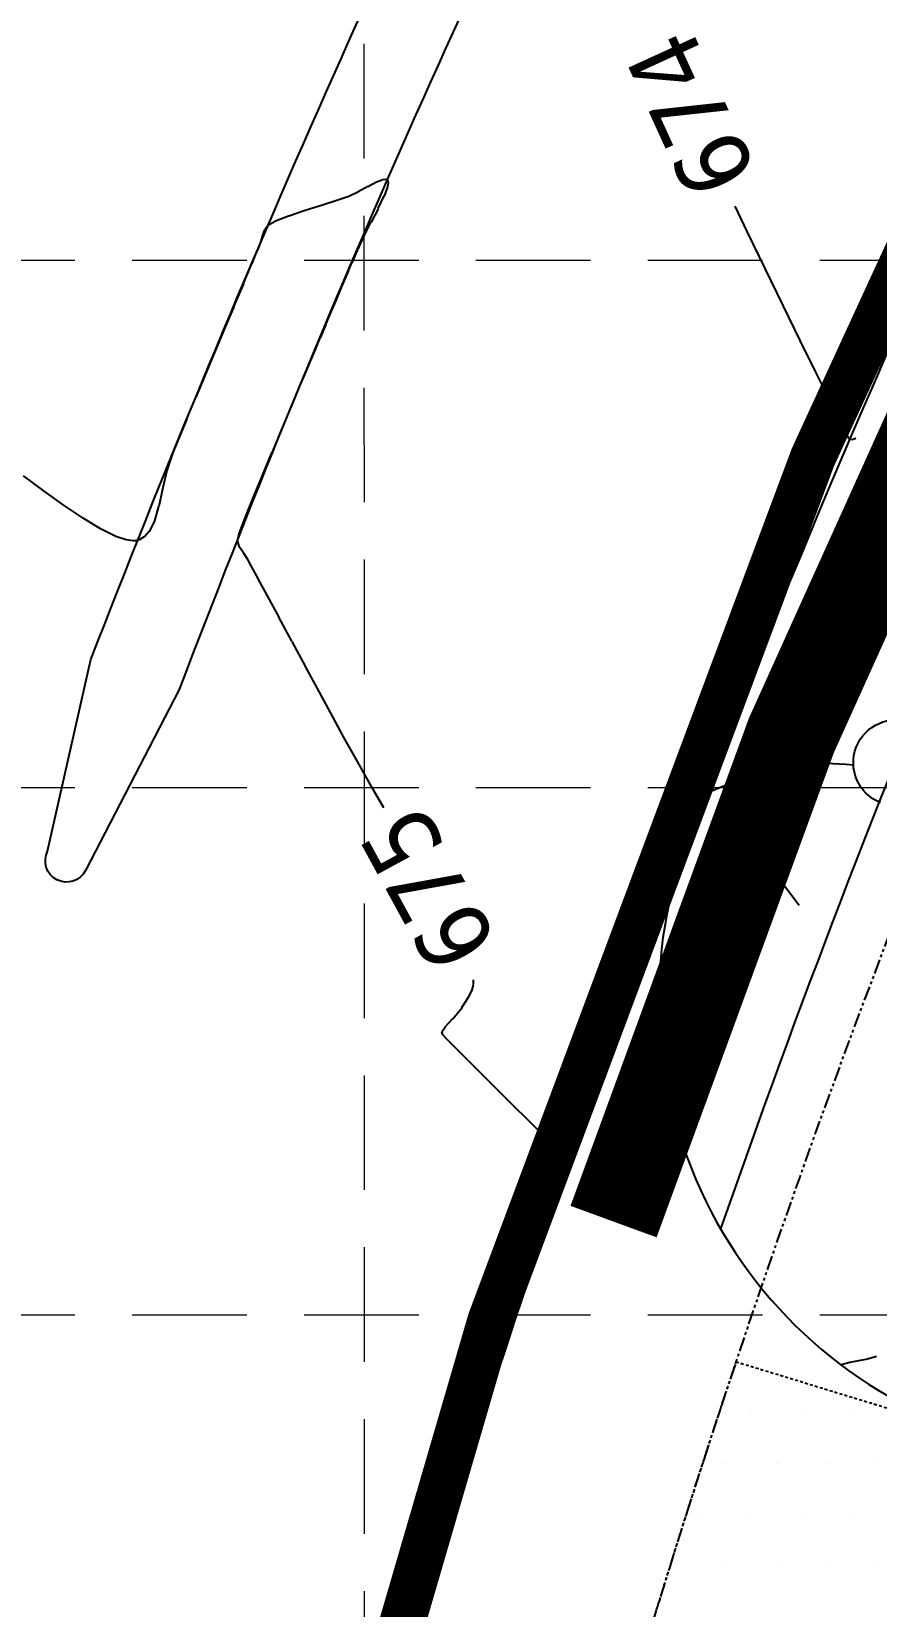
# Model space of a CAD drawing. Header units: inches. Extents: x 6967 to 7890, y 13663 to 15138.
# Drawn here: x 7092.2 to 7129.1, y 14203.8 to 14272.5 of the extents above; entities that cross this region are included whole.
import ezdxf
from ezdxf.enums import TextEntityAlignment as Align

# ---------------------------------------------------------------- set-up
doc = ezdxf.new("R2010")
doc.units = ezdxf.units.IN
doc.header["$MEASUREMENT"] = 0
for name, pattern in [('DASHED', [0.75, 0.5, -0.25]), ('HIDDEN', [0.375, 0.25, -0.125]), ('XGWI003AR$0$HIDDEN2', [0.1875, 0.125, -0.0625]), ('xGWI003pt$0$HIDDEN2', [0.1875, 0.125, -0.0625]), ('xGWI003pt$0$PHANTOM2', [1.25, 0.625, -0.125, 0.125, -0.125, 0.125, -0.125])]:
    doc.linetypes.add(name, pattern=pattern)
for name, color, linetype in [('C-SITE-LSCP-STBK-N', 2, 'HIDDEN'), ('EC', 35, 'Continuous'), ('GRID', 254, 'HIDDEN'), ('LIMITS OF DISTURBANCE', 1, 'HIDDEN'), ('PC', 35, 'Continuous'), ('SILT FENCE', 200, 'Continuous'), ('V-ROAD-BACK-P', 2, 'Continuous'), ('XGWI003AR$0$C-PKNG-CURB-FACE-N', 4, 'Continuous'), ('XGWI003AR$0$C-PKNG-FIRE-HTCH-N', 2, 'Continuous'), ('XGWI003AR$0$C-PKNG-FIRE-N', 2, 'XGWI003AR$0$HIDDEN2'), ('XGWI003AR$0$C-SITE-WALK-N', 2, 'Continuous'), ('xGWI003pt$0$C-ANNO-ROAD-E', 6, 'Continuous'), ('xGWI003pt$0$C-BNDY-E', 3, 'xGWI003pt$0$PHANTOM2'), ('xGWI003pt$0$C-ESMT-ELEC', 14, 'xGWI003pt$0$HIDDEN2')]:
    doc.layers.add(name, color=color, linetype=linetype)
doc.styles.add('L80', font='TAHOMA.TTF', dxfattribs={"height": 3.2})
doc.styles.get("Standard").update_dxf_attribs({"font": 'ARIAL.TTF'})

msp = doc.modelspace()

# ---------------------------------------------------------------- linework, layer by layer
at = {"layer": 'C-SITE-LSCP-STBK-N', "color": 253}
msp.add_arc((7558.063, 14069.084), 443.751, 153.27139, 170.57301, dxfattribs=at)
at = {"layer": 'EC', "color": 35, "extrusion": (-0.47189, 0.881658, 0), "elevation": 9223.795}
msp.add_lwpolyline([(-12998.091, 675), (-12997.668, 675)], dxfattribs=at)
at = {"layer": 'EC', "color": 35, "extrusion": (0.367929, -0.929854, 0), "elevation": -10650.229}
msp.add_lwpolyline([(11857.812, 675), (11857.546, 675)], dxfattribs=at)
at = {"layer": 'EC', "color": 35}
for points, elevation in [([(7107.644, 14266.01), (7107.499, 14265.992)], 675), ([(7106.467, 14265.468), (7106.049, 14265.275)], 675), ([(7107.598, 14265.289), (7107.735, 14265.651)], 675), ([(7104.898, 14264.895), (7104.145, 14264.654)], 675), ([(7102.538, 14264.027), (7102.373, 14263.816)], 675), ([(7102.204, 14263.327), (7102.106, 14263.045)], 675), ([(7106.362, 14262.778), (7106.549, 14263.207)], 675), ([(7124.211, 14262.122), (7123.429, 14263.738)], 674), ([(7106.2, 14262.408), (7106.362, 14262.778)], 675), ([(7101.445, 14261.466), (7101.29, 14261.098)], 675), ([(7105.486, 14260.739), (7105.68, 14261.198)], 675), ([(7105.68, 14261.198), (7105.854, 14261.608)], 675), ([(7101.021, 14260.458), (7100.666, 14259.615)], 675), ([(7105.275, 14260.234), (7105.486, 14260.739)], 675), ([(7125.739, 14258.99), (7124.991, 14260.518)], 674), ([(7105.046, 14259.688), (7105.275, 14260.234)], 675), ([(7100.666, 14259.615), (7100.254, 14258.636)], 675), ([(7104.588, 14258.6), (7104.801, 14259.104)], 675), ([(7126.423, 14257.599), (7125.739, 14258.99)], 674), ([(7100.254, 14258.636), (7099.815, 14257.591)], 675), ([(7104.368, 14258.081), (7104.588, 14258.6)], 675), ([(7099.815, 14257.591), (7099.377, 14256.547)], 675), ([(7104.139, 14257.539), (7104.368, 14258.081)], 675), ([(7103.897, 14256.968), (7104.139, 14257.539)], 675), ([(7098.97, 14255.571), (7098.622, 14254.733)], 675), ([(7103.073, 14254.989), (7103.371, 14255.702)], 675), ([(7098.104, 14253.311), (7097.917, 14252.506)], 675), ([(7097.917, 14252.506), (7097.749, 14251.742)], 675), ([(7095.214, 14250.774), (7094.452, 14251.233)], 675), ([(7095.883, 14250.441), (7095.214, 14250.774)], 675), ([(7101.279, 14250.603), (7101.519, 14251.254)], 675), ([(7096.62, 14250.244), (7096.336, 14250.286)], 675), ([(7101.194, 14250.266), (7101.279, 14250.603)], 675), ([(7101.445, 14249.724), (7101.277, 14249.974)], 675), ([(7101.634, 14249.438), (7101.445, 14249.724)], 675), ([(7101.784, 14249.16), (7101.634, 14249.438)], 675), ([(7103.001, 14246.91), (7102.496, 14247.844)], 675), ([(7104.165, 14244.754), (7103.567, 14245.862)], 675), ([(7123.851, 14236.772), (7123.151, 14237.686)], 675), ([(7111.479, 14230.884), (7111.49, 14230.992)], 675), ([(7111.271, 14230.33), (7111.424, 14230.665)], 675), ([(7110.145, 14228.699), (7110.098, 14228.831)], 675), ([(7110.25, 14228.587), (7110.145, 14228.699)], 675), ([(7112.095, 14226.736), (7111.248, 14227.582)], 675), ([(7113.058, 14225.778), (7112.095, 14226.736)], 675), ([(7114.856, 14224), (7114.017, 14224.826)], 675), ([(7115.838, 14223.329), (7115.777, 14223.253)], 675)]:
    msp.add_lwpolyline(points, dxfattribs=dict(at, elevation=elevation))
at = {"layer": 'EC', "color": 35, "extrusion": (-0.295033, -0.955487, 0), "elevation": -15727.978}
msp.add_lwpolyline([(2582.389, 675), (2582.312, 675)], dxfattribs=at)
at = {"layer": 'EC', "color": 35, "extrusion": (-0.619727, -0.784817, 0), "elevation": -15601.039}
msp.add_lwpolyline([(-3262.725, 675), (-3262.762, 675)], dxfattribs=at)
at = {"layer": 'EC', "color": 35, "extrusion": (0.979561, -0.201148, 0), "elevation": 4092.951}
msp.add_lwpolyline([(15403.78, 675), (15403.982, 675)], dxfattribs=at)
at = {"layer": 'EC', "color": 35, "extrusion": (0.846305, 0.532698, 0), "elevation": 13614.78}
msp.add_lwpolyline([(8287.039, 675), (8287.072, 675)], dxfattribs=at)
at = {"layer": 'EC', "color": 35, "extrusion": (0.993196, 0.116454, 0), "elevation": 8720.728}
msp.add_lwpolyline([(13341.057, 675), (13341.145, 675)], dxfattribs=at)
at = {"layer": 'EC', "color": 35, "extrusion": (0.32504, -0.9457, 0), "elevation": -11180.924}
msp.add_lwpolyline([(11356.977, 675), (11356.472, 675)], dxfattribs=at)
at = {"layer": 'EC', "color": 35, "extrusion": (0.483207, -0.875506, 0), "elevation": -9055.617}
msp.add_lwpolyline([(13115.395, 675), (13114.925, 675)], dxfattribs=at)
at = {"layer": 'EC', "color": 35, "extrusion": (0.903118, -0.429393, 0), "elevation": 293.575}
msp.add_lwpolyline([(15934.58, 675), (15935.189, 675)], dxfattribs=at)
at = {"layer": 'EC', "color": 35, "extrusion": (0.318373, -0.947965, 0), "elevation": -11260.629}
msp.add_lwpolyline([(11275.968, 675), (11275.208, 675)], dxfattribs=at)
at = {"layer": 'EC', "color": 35, "extrusion": (-0.305008, 0.95235, 0), "elevation": 11418.124}
msp.add_lwpolyline([(-11117.957, 675), (-11117.251, 675)], dxfattribs=at)
at = {"layer": 'EC', "color": 35, "extrusion": (0.887602, -0.460611, 0), "elevation": -262.008}
msp.add_lwpolyline([(15934.472, 675), (15935.13, 675)], dxfattribs=at)
at = {"layer": 'EC', "color": 35, "extrusion": (0.901438, 0.432907, 0), "elevation": 12596.209}
msp.add_lwpolyline([(9774.098, 674), (9775.327, 674)], dxfattribs=at)
at = {"layer": 'EC', "color": 35, "extrusion": (0.925154, -0.379592, 0), "elevation": 1156.353}
msp.add_lwpolyline([(15892.231, 675), (15891.979, 675)], dxfattribs=at)
at = {"layer": 'EC', "color": 35, "extrusion": (0.472046, -0.881574, 0), "elevation": -9222.063}
msp.add_lwpolyline([(12995.048, 675), (12994.694, 675)], dxfattribs=at)
at = {"layer": 'EC', "color": 35, "extrusion": (0.354349, -0.935113, 0), "elevation": -10821.754}
msp.add_lwpolyline([(11697.081, 675), (11696.468, 675)], dxfattribs=at)
at = {"layer": 'EC', "color": 35, "extrusion": (0.884948, -0.46569, 0), "elevation": -353.328}
msp.add_lwpolyline([(15932.101, 675), (15932.708, 675)], dxfattribs=at)
at = {"layer": 'EC', "color": 35, "extrusion": (0.961636, -0.27433, 0), "elevation": 2916.88}
msp.add_lwpolyline([(15664.736, 675), (15664.47, 675)], dxfattribs=at)
at = {"layer": 'EC', "color": 35, "extrusion": (0.898234, -0.439517, 0), "elevation": 114.42}
msp.add_lwpolyline([(15935.151, 675), (15935.607, 675)], dxfattribs=at)
at = {"layer": 'EC', "color": 35, "extrusion": (0.922599, -0.385761, 0), "elevation": 1050.262}
msp.add_lwpolyline([(15898.431, 675), (15898.023, 675)], dxfattribs=at)
at = {"layer": 'EC', "color": 35, "extrusion": (0.920601, -0.390505, 0), "elevation": 968.407}
msp.add_lwpolyline([(15903.979, 675), (15903.627, 675)], dxfattribs=at)
at = {"layer": 'EC', "color": 35, "extrusion": (0.916845, -0.399244, 0), "elevation": 821.096}
msp.add_lwpolyline([(15913.118, 675), (15913.522, 675)], dxfattribs=at)
at = {"layer": 'EC', "color": 35, "extrusion": (0.922854, -0.38515, 0), "elevation": 1060.785}
msp.add_lwpolyline([(15896.869, 675), (15896.373, 675)], dxfattribs=at)
at = {"layer": 'EC', "color": 35, "extrusion": (0.923202, -0.384316, 0), "elevation": 1075.152}
msp.add_lwpolyline([(15896.359, 675), (15895.904, 675)], dxfattribs=at)
at = {"layer": 'EC', "color": 35, "extrusion": (0.918575, -0.395246, 0), "elevation": 890.42}
msp.add_lwpolyline([(15908.922, 675), (15909.39, 675)], dxfattribs=at)
at = {"layer": 'EC', "color": 35, "extrusion": (0.899168, 0.437604, 0), "elevation": 12647.021}
msp.add_lwpolyline([(9704.677, 674), (9706.46, 674)], dxfattribs=at)
at = {"layer": 'EC', "color": 35, "extrusion": (0.921664, -0.387989, 0), "elevation": 1011.852}
msp.add_lwpolyline([(15899.163, 675), (15898.469, 675)], dxfattribs=at)
at = {"layer": 'EC', "color": 35, "extrusion": (0.92213, -0.38688, 0), "elevation": 1034.997}
msp.add_lwpolyline([(15897.454, 675), (15898.086, 675)], dxfattribs=at)
at = {"layer": 'EC', "color": 35, "extrusion": (0.896363, 0.443322, 0), "elevation": 12708.562}
msp.add_lwpolyline([(9619.351, 674), (9620.68, 674)], dxfattribs=at)
at = {"layer": 'EC', "color": 35, "extrusion": (0.922584, -0.385795, 0), "elevation": 1053.677}
msp.add_lwpolyline([(15893.245, 675), (15893.906, 675)], dxfattribs=at)
at = {"layer": 'EC', "color": 35, "extrusion": (0.922674, -0.385581, 0), "elevation": 1053.352}
msp.add_lwpolyline([(15891.53, 675), (15890.473, 675)], dxfattribs=at)
at = {"layer": 'EC', "color": 35, "extrusion": (0.924214, -0.381875, 0), "elevation": 1121.135}
msp.add_lwpolyline([(15887.919, 675), (15888.629, 675)], dxfattribs=at)
at = {"layer": 'EC', "color": 35, "extrusion": (0.89495, 0.446166, 0), "elevation": 12739.046}
msp.add_lwpolyline([(9577.905, 674), (9578.944, 674)], dxfattribs=at)
at = {"layer": 'EC', "color": 35, "extrusion": (0.920857, -0.3899, 0), "elevation": 982.899}
msp.add_lwpolyline([(15895.318, 675), (15896.297, 675)], dxfattribs=at)
at = {"layer": 'EC', "color": 35, "extrusion": (0.892177, 0.451687, 0), "elevation": 12797.977}
msp.add_lwpolyline([(9498.338, 674), (9499.018, 674)], dxfattribs=at)
at = {"layer": 'EC', "color": 35, "extrusion": (0.879554, 0.4758, 0), "elevation": 13051.73}
msp.add_lwpolyline([(9146.278, 674), (9146.528, 674)], dxfattribs=at)
at = {"layer": 'EC', "color": 35, "extrusion": (0.92487, -0.380283, 0), "elevation": 1144.477}
msp.add_lwpolyline([(15883.262, 675), (15882.578, 675)], dxfattribs=at)
at = {"layer": 'EC', "color": 35, "extrusion": (0.096321, -0.99535, 0), "elevation": -13501.807}
msp.add_lwpolyline([(8467.897, 674), (8467.778, 674)], dxfattribs=at)
at = {"layer": 'EC', "color": 35, "extrusion": (0.343501, -0.939152, 0), "elevation": -10938.813}
msp.add_lwpolyline([(11590.895, 674), (11590.791, 674)], dxfattribs=at)
at = {"layer": 'EC', "color": 35, "extrusion": (0.395577, -0.918433, 0), "elevation": -10272.256}
msp.add_lwpolyline([(12185.576, 674), (12185.533, 674)], dxfattribs=at)
at = {"layer": 'EC', "color": 35, "extrusion": (-0.383456, 0.923559, 0), "elevation": 10431.734}
msp.add_lwpolyline([(-12049.339, 674), (-12049.333, 674)], dxfattribs=at)
at = {"layer": 'EC', "color": 35, "extrusion": (0.950657, -0.310244, 0), "elevation": 2325.865}
msp.add_lwpolyline([(15752.983, 675), (15752.153, 675)], dxfattribs=at)
at = {"layer": 'EC', "color": 35, "extrusion": (0.921252, -0.388966, 0), "elevation": 999.012}
msp.add_lwpolyline([(15893.238, 675), (15894.313, 675)], dxfattribs=at)
at = {"layer": 'EC', "color": 35, "extrusion": (0.596201, 0.802835, 0), "elevation": 15671.043}
msp.add_lwpolyline([(2803.002, 675), (2804.113, 675)], dxfattribs=at)
at = {"layer": 'EC', "color": 35, "extrusion": (0.923371, -0.38391, 0), "elevation": 1086.131}
msp.add_lwpolyline([(15886.463, 675), (15887.522, 675)], dxfattribs=at)
at = {"layer": 'EC', "color": 35, "extrusion": (-0.581716, -0.813392, 0), "elevation": -15718.764}
msp.add_lwpolyline([(-2520.602, 675), (-2521.676, 675)], dxfattribs=at)
at = {"layer": 'EC', "color": 35, "extrusion": (0.927965, -0.372668, 0), "elevation": 1278.972}
msp.add_lwpolyline([(15871.17, 675), (15872.102, 675)], dxfattribs=at)
at = {"layer": 'EC', "color": 35, "extrusion": (0.557205, 0.830375, 0), "elevation": 15786.932}
msp.add_lwpolyline([(2049.798, 675), (2050.797, 675)], dxfattribs=at)
at = {"layer": 'EC', "color": 35, "extrusion": (0.957784, -0.287487, 0), "elevation": 2700.916}
msp.add_lwpolyline([(15690.61, 675), (15689.915, 675)], dxfattribs=at)
at = {"layer": 'EC', "color": 35, "extrusion": (0.889217, -0.457485, 0), "elevation": -208.388}
msp.add_lwpolyline([(15919.327, 675), (15918.852, 675)], dxfattribs=at)
at = {"layer": 'EC', "color": 35, "extrusion": (0.323846, 0.94611, 0), "elevation": 15780.456}
msp.add_lwpolyline([(-2099.013, 675), (-2098.534, 675)], dxfattribs=at)
at = {"layer": 'EC', "color": 35, "extrusion": (0.070855, -0.997487, 0), "elevation": -13711.593}
msp.add_lwpolyline([(8088.65, 675), (8088.491, 675)], dxfattribs=at)
at = {"layer": 'EC', "color": 35, "extrusion": (0.249726, -0.968316, 0), "elevation": -12026.506}
msp.add_lwpolyline([(10430.662, 675), (10430.59, 675)], dxfattribs=at)
at = {"layer": 'EC', "color": 35, "extrusion": (-0.373245, 0.927733, 0), "elevation": 10571.579}
msp.add_lwpolyline([(-11902.931, 675), (-11902.826, 675)], dxfattribs=at)
at = {"layer": 'EC', "color": 35, "extrusion": (0.532324, -0.846541, 0), "elevation": -8285.6}
msp.add_lwpolyline([(13593.838, 675), (13593.634, 675)], dxfattribs=at)
at = {"layer": 'EC', "color": 35, "extrusion": (0.737127, -0.675754, 0), "elevation": -4398.294}
msp.add_lwpolyline([(15300.597, 675), (15300.281, 675)], dxfattribs=at)
at = {"layer": 'EC', "color": 35, "extrusion": (0.962042, 0.272902, 0), "elevation": 10720.569}
msp.add_lwpolyline([(11771.121, 675), (11771.425, 675)], dxfattribs=at)
at = {"layer": 'EC', "color": 35, "extrusion": (0.879496, 0.475906, 0), "elevation": 13027.254}
msp.add_lwpolyline([(9151.674, 675), (9152.298, 675)], dxfattribs=at)
at = {"layer": 'EC', "color": 35, "extrusion": (0.879473, 0.475948, 0), "elevation": 13027.688}
msp.add_lwpolyline([(9150.182, 675), (9151.055, 675)], dxfattribs=at)
at = {"layer": 'EC', "color": 35, "extrusion": (0.879817, 0.475312, 0), "elevation": 13021.069}
msp.add_lwpolyline([(9157.348, 675), (9158.539, 675)], dxfattribs=at)
at = {"layer": 'EC', "color": 35, "extrusion": (0.880578, 0.473901, 0), "elevation": 13006.372}
msp.add_lwpolyline([(9175.686, 675), (9176.953, 675)], dxfattribs=at)
at = {"layer": 'EC', "color": 35, "extrusion": (0.881211, 0.472724, 0), "elevation": 12994.102}
msp.add_lwpolyline([(9191.838, 675), (9193.053, 675)], dxfattribs=at)
at = {"layer": 'EC', "color": 35, "extrusion": (0.877212, 0.480104, 0), "elevation": 13070.8}
msp.add_lwpolyline([(9081.451, 675), (9082.443, 675)], dxfattribs=at)
at = {"layer": 'EC', "color": 35, "extrusion": (0.872336, 0.488907, 0), "elevation": 13161.525}
msp.add_lwpolyline([(8948.231, 675), (8949.459, 675)], dxfattribs=at)
at = {"layer": 'EC', "color": 35, "extrusion": (0.870399, 0.492347, 0), "elevation": 13196.751}
msp.add_lwpolyline([(8894.799, 675), (8896.199, 675)], dxfattribs=at)
at = {"layer": 'EC', "color": 35, "extrusion": (0.870182, 0.49273, 0), "elevation": 13200.665}
msp.add_lwpolyline([(8888.054, 675), (8888.989, 675)], dxfattribs=at)
at = {"layer": 'EC', "color": 35, "extrusion": (0.783184, 0.62179, 0), "elevation": 14431.585}
msp.add_lwpolyline([(6721.632, 675), (6722.45, 675)], dxfattribs=at)
at = {"layer": 'EC', "color": 35, "extrusion": (0.797495, 0.603326, 0), "elevation": 14270.647}
msp.add_lwpolyline([(7054.327, 675), (7055.747, 675)], dxfattribs=at)
at = {"layer": 'EC', "color": 35, "extrusion": (0.797549, 0.603254, 0), "elevation": 14270.011}
msp.add_lwpolyline([(7053.987, 675), (7055.612, 675)], dxfattribs=at)
at = {"layer": 'EC', "color": 35, "extrusion": (0.969794, -0.243927, 0), "elevation": 3425.376}
msp.add_lwpolyline([(15535.474, 675), (15535.701, 675)], dxfattribs=at)
at = {"layer": 'EC', "color": 35, "extrusion": (0.977639, 0.210291, 0), "elevation": 9945.128}
msp.add_lwpolyline([(12417.341, 675), (12417.387, 675)], dxfattribs=at)
at = {"layer": 'EC', "color": 35, "extrusion": (0.99886, 0.047736, 0), "elevation": 7782.715}
msp.add_lwpolyline([(13875.293, 675), (13875.348, 675)], dxfattribs=at)
at = {"layer": 'EC', "color": 35, "extrusion": (0.834156, -0.551528, 0), "elevation": -1916.52}
msp.add_lwpolyline([(15791.86, 675), (15792.385, 675)], dxfattribs=at)
at = {"layer": 'EC', "color": 35, "extrusion": (0.741366, -0.671101, 0), "elevation": -4277.824}
msp.add_lwpolyline([(15320.605, 675), (15321.109, 675)], dxfattribs=at)
at = {"layer": 'EC', "color": 35, "extrusion": (0.769198, -0.63901, 0), "elevation": -3623.286}
msp.add_lwpolyline([(15488.962, 675), (15489.6, 675)], dxfattribs=at)
at = {"layer": 'EC', "color": 35, "extrusion": (0.81773, -0.575602, 0), "elevation": -2375.996}
msp.add_lwpolyline([(15727.93, 675), (15728.171, 675)], dxfattribs=at)
at = {"layer": 'EC', "color": 35, "extrusion": (0.705298, 0.708911, 0), "elevation": 15101.643}
msp.add_lwpolyline([(4994.694, 675), (4994.869, 675)], dxfattribs=at)
at = {"layer": 'EC', "color": 35, "extrusion": (0.71399, 0.700156, 0), "elevation": 15038.878}
msp.add_lwpolyline([(5180.239, 675), (5180.612, 675)], dxfattribs=at)
at = {"layer": 'EC', "color": 35, "extrusion": (0.708306, 0.705905, 0), "elevation": 15080.265}
msp.add_lwpolyline([(5057.621, 675), (5058.49, 675)], dxfattribs=at)
at = {"layer": 'EC', "color": 35, "extrusion": (-0.704096, -0.710105, 0), "elevation": -15110.069}
msp.add_lwpolyline([(-4963.945, 675), (-4965.296, 675)], dxfattribs=at)
at = {"layer": 'EC', "color": 35, "extrusion": (-0.697611, -0.716477, 0), "elevation": -15154.567}
msp.add_lwpolyline([(-4824.352, 675), (-4825.187, 675)], dxfattribs=at)
at = {"layer": 'EC', "color": 35, "extrusion": (0.676059, 0.736847, 0), "elevation": 15290.954}
msp.add_lwpolyline([(4372.545, 675), (4372.871, 675)], dxfattribs=at)
at = {"layer": 'EC', "color": 35, "extrusion": (0.571272, -0.820761, 0), "elevation": -7608.849}
msp.add_lwpolyline([(13965.695, 675), (13965.595, 675)], dxfattribs=at)
at = {"layer": 'EC', "color": 35, "extrusion": (0.794323, -0.607496, 0), "elevation": -2988.349}
msp.add_lwpolyline([(15620.807, 675), (15620.756, 675)], dxfattribs=at)
at = {"layer": 'EC', "color": 35, "extrusion": (0.754939, -0.655795, 0), "elevation": -3955.567}
msp.add_lwpolyline([(15404.344, 675), (15404.328, 675)], dxfattribs=at)
at = {"layer": 'GRID', "color": 252, "linetype": 'HIDDEN', "lineweight": 0, "ltscale": 20}
for p, q in [((7106.756, 13779.427), (7106.659, 15112.778)), ((6991.593, 14262.486), (7865.68, 14262.486)), ((6991.593, 14239.484), (7865.68, 14239.484)), ((6991.593, 14216.481), (7865.68, 14216.481))]:
    msp.add_line(p, q, dxfattribs=at)
at = {"layer": 'LIMITS OF DISTURBANCE', "linetype": 'DASHED', "ltscale": 25, "const_width": 2}
msp.add_lwpolyline([(7626.68, 14301.006), (7537.696, 14305.63), (7486.929, 14312.377), (7396.549, 14337.663), (7372.92, 14344.826), (7341.409, 14355.654), (7272.761, 14383.79), (7321.112, 14493.627), (7084.447, 14614.894), (7078.433, 14602.87), (7300.437, 14489.887), (7255.526, 14390.868), (7231.156, 14402.508, 0.426649), (7192.435, 14387.891), (7143.122, 14290.437, 0.055483), (7100.956, 14177.591), (7091.992, 14135.021), (7118.278, 14130.517), (7275.487, 14103.266), (7373.361, 14083.725), (7470.495, 14064.556), (7646.846, 14024.455)], format="xyb", dxfattribs=at)
at = {"layer": 'PC', "color": 25}
for points, elevation in [([(7125.364, 14240.418), (7124.549, 14240.24)], 675), ([(7123.755, 14240.015), (7123.033, 14239.775)], 675), ([(7121.63, 14239.137), (7121.531, 14239.027)], 675), ([(7122.017, 14239.384), (7121.826, 14239.298)], 675), ([(7127.901, 14214.395), (7127.523, 14214.292)], 676), ([(7128.286, 14214.466), (7127.901, 14214.395)], 676)]:
    msp.add_lwpolyline(points, dxfattribs=dict(at, elevation=elevation))
at = {"layer": 'PC', "color": 25, "extrusion": (0.123472, -0.992348, 0), "elevation": -13251.671}
msp.add_lwpolyline([(8829.918, 675), (8829.129, 675)], dxfattribs=at)
at = {"layer": 'PC', "color": 25, "extrusion": (0.015765, -0.999876, 0), "elevation": -14126.405}
msp.add_lwpolyline([(7350.488, 675), (7349.756, 675)], dxfattribs=at)
at = {"layer": 'PC', "color": 25, "extrusion": (-0.048628, -0.998817, 0), "elevation": -14570.247}
msp.add_lwpolyline([(6426.808, 675), (6425.956, 675)], dxfattribs=at)
at = {"layer": 'PC', "color": 25, "extrusion": (-0.094085, -0.995564, 0), "elevation": -14847.929}
msp.add_lwpolyline([(5756.632, 675), (5756.298, 675)], dxfattribs=at)
at = {"layer": 'PC', "color": 25, "extrusion": (0.347585, -0.937648, 0), "elevation": -10876.041}
msp.add_lwpolyline([(11628.436, 675), (11627.799, 675)], dxfattribs=at)
at = {"layer": 'PC', "color": 25, "extrusion": (0.272703, -0.962098, 0), "elevation": -11757.626}
msp.add_lwpolyline([(10737.871, 675), (10737.045, 675)], dxfattribs=at)
at = {"layer": 'PC', "color": 25, "extrusion": (0.894564, -0.44694, 0), "elevation": 6.68}
msp.add_lwpolyline([(15920.617, 675), (15920.525, 675)], dxfattribs=at)
at = {"layer": 'PC', "color": 25, "extrusion": (0.633871, -0.773438, 0), "elevation": -6498.899}
msp.add_lwpolyline([(14534.178, 675), (14533.925, 675)], dxfattribs=at)
at = {"layer": 'PC', "color": 25, "extrusion": (0.375214, -0.926938, 0), "elevation": -10526.749}
msp.add_lwpolyline([(11944.939, 675), (11944.486, 675)], dxfattribs=at)
at = {"layer": 'PC', "color": 25, "extrusion": (0.190927, -0.981604, 0), "elevation": -12592}
msp.add_lwpolyline([(9711.477, 676), (9711.079, 676)], dxfattribs=at)
at = {"layer": 'PC', "color": 25, "extrusion": (0.290836, -0.956773, 0), "elevation": -11526.811}
msp.add_lwpolyline([(10955.037, 676), (10954.627, 676)], dxfattribs=at)
at = {"layer": 'PC', "color": 25, "linetype": 'Continuous', "extrusion": (0, 0, -1)}
msp.add_arc((-7129.93, 14240.566, -675), 1.871, 291.44821, 111.44821, dxfattribs=at)
at = {"layer": 'SILT FENCE', "linetype": 'Continuous', "ltscale": 25, "const_width": 4}
msp.add_lwpolyline([(7117.596, 14220.546), (7125.359, 14241.766), (7144.64, 14284.476), (7191.6, 14377.338), (7241.137, 14390.542), (7283.264, 14368.127), (7378.578, 14333.281, 0.080719), (7711.3, 14276.134), (7748.413, 14279.865, -0.375451), (7785.086, 14252.517), (7783.081, 14036.211)], format="xyb", dxfattribs=at)
at = {"layer": 'V-ROAD-BACK-P', "color": 7}
for points in [[(7092.401, 14126.504), (7093.788, 14135.643, -0.07691), (7139.491, 14279.744), (7193.107, 14385.534)], [(7142.012, 14352.417, 0.02117), (7135.346, 14330.482, -0.044903), (7119.222, 14290.412, 0.026609), (7098.649, 14243.768), (7094.556, 14235.861, -0.997091), (7092.902, 14236.711), (7094.793, 14245.063, -0.023479), (7115.756, 14292.552, 0.045772), (7131.454, 14332.039, -0.020361), (7138.301, 14354.121)]]:
    msp.add_lwpolyline(points, format="xyb", dxfattribs=at)
at = {"layer": 'XGWI003AR$0$C-PKNG-CURB-FACE-N', "color": 7}
msp.add_arc((7139.573, 14230.255), 20, 158.96607, 253.38552, dxfattribs=at)
at = {"layer": 'XGWI003AR$0$C-PKNG-FIRE-HTCH-N', "color": 255}
for p, q in [((7123.594, 14212.188), (7123.594, 14212.188)), ((7125.781, 14212.188), (7125.781, 14212.188)), ((7127.969, 14212.188), (7127.969, 14212.188)), ((7122.5, 14210), (7122.5, 14210)), ((7124.688, 14210), (7124.688, 14210)), ((7126.875, 14210), (7126.875, 14210)), ((7129.062, 14210), (7129.062, 14210)), ((7121.406, 14207.812), (7121.406, 14207.812)), ((7123.594, 14207.812), (7123.594, 14207.812)), ((7125.781, 14207.812), (7125.781, 14207.812)), ((7127.969, 14207.812), (7127.969, 14207.812)), ((7120.312, 14205.625), (7120.312, 14205.625)), ((7122.5, 14205.625), (7122.5, 14205.625)), ((7124.688, 14205.625), (7124.688, 14205.625)), ((7126.875, 14205.625), (7126.875, 14205.625)), ((7129.062, 14205.625), (7129.062, 14205.625))]:
    msp.add_line(p, q, dxfattribs=at)
at = {"layer": 'XGWI003AR$0$C-PKNG-FIRE-N', "color": 7}
msp.add_line((7122.935, 14214.435), (7138.216, 14209.753), dxfattribs=at)
msp.add_arc((7559.18, 14068.524), 460, 161.50638, 165.2542, dxfattribs=at)
at = {"layer": 'XGWI003AR$0$C-SITE-WALK-N', "color": 7}
for radius, end in [(466.5, 160.2785), (462.5, 160.85207)]:
    msp.add_arc((7559.18, 14068.524), radius, 153.27169, end, dxfattribs=at)
at = {"layer": 'xGWI003pt$0$C-BNDY-E', "color": 253}
msp.add_arc((7559.18, 14068.524), 460, 153.27169, 171.7172, dxfattribs=at)
at = {"layer": 'xGWI003pt$0$C-ESMT-ELEC'}
msp.add_arc((7559.18, 14068.524), 445, 153.27169, 171.8087, dxfattribs=at)

# ---------------------------------------------------------------- texts
at = {"layer": 'EC', "color": 35, "char_height": 3.2, "width": 8.40081, "attachment_point": 1, "style": 'L80'}
for s, insert, rotation in [('\\fTahoma|b0|i0|c0|p34;\\W1.0000000000;\\T1.0000000000;\\o\\l674', (7120.995, 14264.891, 674), 114.56662), ('\\fTahoma|b0|i0|c0|p34;\\W1.0000000000;\\T1.0000000000;\\o\\l675', (7109.795, 14231.122, 675), 118.59376)]:
    msp.add_mtext(s, dxfattribs=dict(at, insert=insert, rotation=rotation))
at = {"layer": 'xGWI003pt$0$C-ANNO-ROAD-E', "color": 7}
msp.add_text('HORIZON NORTH PARKWAY', height=6.7, rotation=64.86781, dxfattribs=at).set_placement((7098.585, 14300.612), align=Align.CENTER)

doc.saveas('drawing.dxf')
